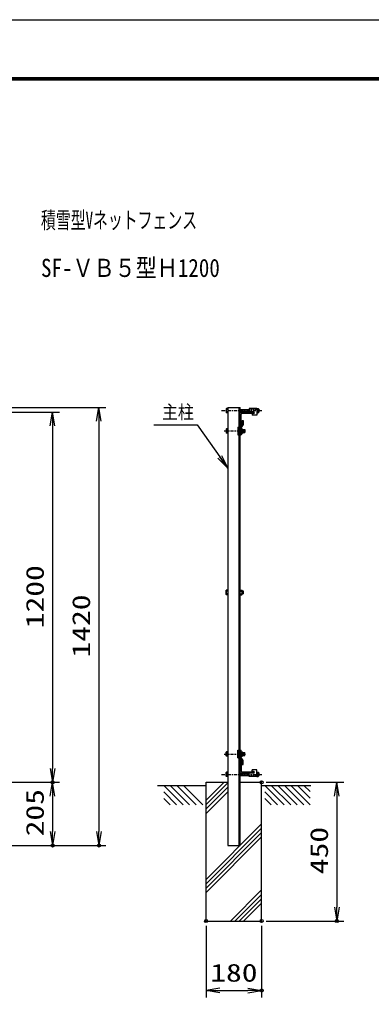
# Model space of a CAD drawing. Units: millimetres, scale not verified. Extents: x -4455 to 4455, y -3150 to 3150.
# Drawn here: x -711 to 429, y -54 to 3150 of the extents above; entities that cross this region are included whole.
import ezdxf
from ezdxf.enums import TextEntityAlignment as Align

# ---------------------------------------------------------------- set-up
doc = ezdxf.new("R2010")
doc.units = ezdxf.units.MM
doc.header["$LTSCALE"] = 20
doc.header["$PDMODE"] = 32
doc.header["$PDSIZE"] = 10
doc.linetypes.add('USER2', pattern=[1.01, 0.5, -0.25, 0.01, -0.25])
doc.linetypes.add('USER4', pattern=[0.375, 0.25, -0.125])
for name, color, linetype, lineweight in [('0-0_1', 7, 'Continuous', 25), ('0-1_2', 7, 'Continuous', 25), ('0-2_0', 7, 'Continuous', 25), ('0-5_EXTCNT-LMEC0', 4, 'Continuous', 25), ('0-6_WAKU', 7, 'Continuous', 25)]:
    doc.layers.add(name, color=color, linetype=linetype, lineweight=lineweight)
doc.layers.add('0-3_10', color=4, linetype='Continuous')
doc.layers.add('0-4_DEFPOINTS', color=7, linetype='Continuous')
doc.styles.add('ＭＳ ゴシック', font='')
doc.styles.get('ＭＳ ゴシック').set_extended_font_data('MS Gothic')

# ---------------------------------------------------------------- blocks, each defined once
blk = doc.blocks.new('_Open')
at = {"layer": '0-2_0', "color": 2}
blk.add_line((-20, 3.333), (0, 0), dxfattribs=at)
blk.add_lwpolyline([(-20, -3.333), (0, 0), (-20, 0)], dxfattribs=at)

msp = doc.modelspace()

# ---------------------------------------------------------------- linework, layer by layer
at = {"layer": '0-0_1'}
for p, q in [((-36.55, 1893.55), (-36.54, 473.55)), ((-36.55, 1893.55), (3.45, 1893.55)), ((-0.05, 473.55), (-0.05, 1893.55)), ((3.45, 473.55), (3.45, 1893.55)), ((-3.35, 1829.05), (-0.05, 1829.05)), ((-3.35, 1829.05), (-3.35, 1805.05)), ((10.45, 1839.55), (3.45, 1829.05)), ((3.45, 1829.05), (3.45, 1805.05)), ((13.65, 1838.58), (6.65, 1828.08)), ((6.65, 1828.08), (6.65, 1805.05)), ((10.45, 1850.55), (10.45, 1839.55)), ((10.45, 1850.55), (13.65, 1850.55)), ((13.65, 1850.55), (13.65, 1838.58)), ((-3.35, 1805.05), (-0.05, 1805.05)), ((3.45, 1805.05), (6.65, 1805.05)), ((11.74, 1821.85), (18.34, 1821.85)), ((11.74, 1812.25), (18.34, 1812.25)), ((18.34, 1821.85), (18.34, 1812.25)), ((-3.35, 782.06), (-0.05, 782.06)), ((-3.35, 758.06), (-3.35, 782.06)), ((3.45, 782.06), (6.65, 782.06)), ((3.45, 758.06), (3.45, 782.06)), ((6.65, 759.03), (6.65, 782.06)), ((11.74, 774.86), (18.34, 774.86)), ((18.34, 765.26), (18.34, 774.86)), ((-3.35, 758.06), (-0.05, 758.06)), ((10.45, 747.56), (3.45, 758.06)), ((13.65, 748.53), (6.65, 759.03)), ((10.45, 736.56), (10.45, 747.56)), ((11.74, 765.26), (18.34, 765.26)), ((13.65, 736.56), (13.65, 748.53)), ((10.45, 736.56), (13.65, 736.56)), ((-106.75, 678.55), (-36.55, 678.55)), ((-106.75, 228.55), (-106.75, 678.55)), ((3.45, 678.55), (73.25, 678.55)), ((73.25, 228.55), (73.25, 678.55)), ((-264.26, 668.55), (-106.75, 668.55)), ((73.25, 668.55), (233.46, 668.55)), ((-36.54, 473.55), (3.45, 473.55)), ((-106.75, 228.55), (73.25, 228.55))]:
    msp.add_line(p, q, dxfattribs=at)
at = {"layer": '0-0_1', "color": 4, "linetype": 'USER2'}
for p, q in [((-56.55, 1883.05), (74.21, 1883.05)), ((-47.88, 1817.05), (21.19, 1817.05)), ((-47.88, 770.06), (21.19, 770.06)), ((-56.55, 704.06), (74.21, 704.06))]:
    msp.add_line(p, q, dxfattribs=at)
at = {"layer": '0-0_1', "color": 4}
for p, q in [((11.74, 1820.89), (18.34, 1820.89)), ((11.74, 1813.21), (18.34, 1813.21)), ((11.74, 773.9), (18.34, 773.9)), ((11.74, 766.22), (18.34, 766.22)), ((-48.39, 678.55), (-106.75, 620.2)), ((-36.55, 676.26), (-106.75, 606.05)), ((-244.26, 668.55), (-181.39, 605.68)), ((-244.26, 647.34), (-202.61, 605.68)), ((-223.05, 668.55), (-160.18, 605.68)), ((-201.84, 668.55), (-138.97, 605.68)), ((-180.63, 668.55), (-117.75, 605.68)), ((-36.55, 662.11), (-106.75, 591.91)), ((-36.55, 647.97), (-106.75, 577.77)), ((83.45, 668.55), (146.33, 605.68)), ((83.45, 647.34), (125.11, 605.68)), ((104.67, 668.55), (167.54, 605.68)), ((125.88, 668.55), (188.75, 605.68)), ((147.09, 668.55), (209.96, 605.68)), ((168.31, 668.55), (231.18, 605.68)), ((189.52, 668.55), (231.18, 626.89)), ((210.73, 668.55), (231.18, 648.11)), ((-244.26, 626.13), (-223.82, 605.68)), ((83.45, 626.13), (103.9, 605.68)), ((-106.75, 363.69), (73.25, 543.69)), ((-106.75, 349.55), (73.25, 529.55)), ((-106.75, 335.41), (73.25, 515.41)), ((-106.75, 321.27), (73.25, 501.27)), ((-27.53, 228.55), (73.25, 329.34)), ((-13.38, 228.55), (73.25, 315.19)), ((0.76, 228.55), (73.25, 301.05)), ((14.9, 228.55), (73.25, 286.91))]:
    msp.add_line(p, q, dxfattribs=at)
at = {"layer": '0-0_1'}
for centre, start, end in [((59.99, 1882.93), 294.0287, 66.50071), ((59.99, 704.18), 293.49929, 65.9713)]:
    msp.add_arc(centre, 6.88, start, end, dxfattribs=at)
at = {"layer": '0-1_2'}
for p, q in [((-41.63, 1889.35), (-41.07, 1890.33)), ((-36.55, 1890.33), (-41.07, 1890.33)), ((-36.55, 1890.33), (-36.55, 1875.8)), ((57.67, 1890.28), (62.17, 1890.28)), ((57.67, 1890.28), (57.67, 1875.82)), ((62.73, 1889.31), (62.17, 1890.28)), ((-41.63, 1889.35), (-41.63, 1876.77)), ((-41.63, 1876.77), (-41.07, 1875.8)), ((-36.55, 1886.69), (-41.07, 1886.69)), ((-36.55, 1879.43), (-41.07, 1879.43)), ((-36.55, 1875.8), (-41.07, 1875.8)), ((3.45, 1886.71), (32.67, 1886.71)), ((3.45, 1879.48), (32.67, 1879.48)), ((57.67, 1886.67), (62.22, 1886.67)), ((57.67, 1886.67), (57.67, 1879.43)), ((57.67, 1879.43), (62.17, 1879.43)), ((57.67, 1875.82), (62.17, 1875.82)), ((62.73, 1876.79), (62.17, 1875.82)), ((62.73, 1889.31), (62.73, 1876.79)), ((-41.63, 1823.35), (-41.07, 1824.33)), ((-41.63, 1823.35), (-41.63, 1810.77)), ((-41.63, 1810.77), (-41.07, 1809.8)), ((-36.55, 1824.33), (-41.07, 1824.33)), ((-36.55, 1820.69), (-41.07, 1820.69)), ((-36.55, 1813.43), (-41.07, 1813.43)), ((-36.55, 1809.8), (-41.07, 1809.8)), ((-36.55, 1824.33), (-36.55, 1809.8)), ((6.65, 1823.83), (11.18, 1823.83)), ((6.65, 1823.83), (6.65, 1809.3)), ((6.65, 1820.2), (11.18, 1820.2)), ((6.65, 1812.93), (11.18, 1812.93)), ((6.65, 1809.3), (11.18, 1809.3)), ((11.74, 1822.86), (11.18, 1823.83)), ((11.74, 1810.28), (11.18, 1809.3)), ((11.74, 1822.86), (11.74, 1810.28)), ((-42.14, 1300.48), (-41.53, 1301.55)), ((-42.14, 1286.62), (-42.14, 1300.48)), ((-42.14, 1286.62), (-41.53, 1285.55)), ((-36.54, 1301.55), (-41.53, 1301.55)), ((-36.54, 1297.55), (-41.53, 1297.55)), ((-36.54, 1285.55), (-41.53, 1285.55)), ((-36.54, 1289.55), (-41.52, 1289.55)), ((3.46, 1301.55), (9.24, 1301.55)), ((3.46, 1297.55), (9.24, 1297.55)), ((3.46, 1289.55), (9.24, 1289.55)), ((3.46, 1285.55), (9.24, 1285.55)), ((9.86, 1286.62), (9.24, 1285.55)), ((14.93, 1297.55), (9.86, 1297.55)), ((14.93, 1289.55), (9.86, 1289.55)), ((14.93, 1289.55), (14.93, 1297.55)), ((-41.63, 776.35), (-41.07, 777.33)), ((-41.63, 763.77), (-41.63, 776.35)), ((-36.55, 777.33), (-41.07, 777.33)), ((-36.55, 773.69), (-41.07, 773.69)), ((-36.55, 762.8), (-36.55, 777.33)), ((6.65, 762.8), (6.65, 777.33)), ((6.65, 777.33), (11.18, 777.33)), ((6.65, 773.7), (11.18, 773.7)), ((11.74, 776.35), (11.18, 777.33)), ((11.74, 763.77), (11.74, 776.35)), ((-41.63, 763.77), (-41.07, 762.8)), ((-36.55, 766.43), (-41.07, 766.43)), ((-36.55, 762.8), (-41.07, 762.8)), ((6.65, 766.43), (11.18, 766.43)), ((6.65, 762.8), (11.18, 762.8)), ((11.74, 763.77), (11.18, 762.8)), ((-41.63, 710.34), (-41.07, 711.31)), ((-41.63, 697.76), (-41.63, 710.34)), ((-36.55, 711.31), (-41.07, 711.31)), ((-36.55, 707.68), (-41.07, 707.68)), ((-36.55, 696.79), (-36.55, 711.31)), ((3.45, 707.64), (32.67, 707.64)), ((57.67, 696.83), (57.67, 711.3)), ((57.67, 711.3), (62.17, 711.3)), ((57.67, 700.45), (57.67, 707.68)), ((57.67, 707.68), (62.17, 707.68)), ((62.73, 710.33), (62.17, 711.3)), ((62.73, 697.8), (62.73, 710.33)), ((-41.63, 697.76), (-41.07, 696.79)), ((-36.55, 700.42), (-41.07, 700.42)), ((-36.55, 696.79), (-41.07, 696.79)), ((3.45, 700.4), (32.67, 700.41)), ((57.67, 700.45), (62.22, 700.45)), ((57.67, 696.83), (62.17, 696.83)), ((62.73, 697.8), (62.17, 696.83))]:
    msp.add_line(p, q, dxfattribs=at)
at = {"layer": '0-1_2', "color": 4}
for p, q in [((3.45, 1885.99), (32.67, 1885.99)), ((3.45, 1880.2), (32.67, 1880.2)), ((3.45, 706.92), (32.67, 706.91)), ((3.45, 701.13), (32.67, 701.13))]:
    msp.add_line(p, q, dxfattribs=at)
at = {"layer": '0-1_2'}
msp.add_lwpolyline([(9.86, 1286.62), (9.86, 1300.48), (9.24, 1301.55)], dxfattribs=at)
for centre, radius, start, end in [((-29.65, 1883.06), 11.98, 162.34599, 197.64446), ((-35.06, 1876.77), 6.57, 156.11459, 180.00005), ((-35.06, 1889.35), 6.57, 180.00005, 203.88695), ((49.69, 1883.16), 13.02, 343.38898, 15.69304), ((56.19, 1876.79), 6.54, 0.00012, 23.96517), ((56.19, 1889.31), 6.57, 336.37143, 0.00012), ((-29.65, 1817.06), 11.98, 162.34599, 197.64446), ((-35.06, 1810.77), 6.57, 156.11459, 180.00005), ((-35.06, 1823.35), 6.57, 180.00005, 203.88695), ((5.17, 1822.86), 6.57, 336.11305, 359.99995), ((-0.24, 1816.57), 11.98, 342.35554, 17.65401), ((5.17, 1810.28), 6.57, 359.99995, 23.88541), ((-34.91, 1300.48), 7.23, 179.99992, 203.88486), ((-28.95, 1293.55), 13.19, 162.35463, 197.65355), ((-34.91, 1286.62), 7.23, 156.1122, 179.99992), ((2.62, 1300.48), 7.23, 336.12625, 0), ((-3.4, 1293.56), 13.25, 342.41266, 17.55417), ((2.62, 1286.62), 7.23, 0, 23.88957), ((-35.06, 776.35), 6.57, 179.99995, 203.88541), ((-29.65, 770.06), 11.98, 162.35554, 197.65401), ((5.17, 776.35), 6.57, 336.11459, 0.00005), ((-0.24, 770.06), 11.98, 342.34599, 17.64446), ((-35.06, 763.77), 6.57, 156.11305, 179.99995), ((5.17, 763.77), 6.57, 0.00005, 23.88695), ((-35.06, 710.34), 6.57, 179.99995, 203.88541), ((-29.65, 704.05), 11.98, 162.35554, 197.65401), ((49.69, 703.95), 13.02, 344.30696, 16.61102), ((56.19, 710.33), 6.54, 336.03483, 359.99988), ((-35.06, 697.76), 6.57, 156.11305, 179.99995), ((56.19, 697.8), 6.57, 359.99988, 23.62857)]:
    msp.add_arc(centre, radius, start, end, dxfattribs=at)
at = {"layer": '0-2_0', "color": 1}
for p, q in [((-1484.62, 1893.55), (-432.12, 1893.55)), ((-1084.62, 1878.55), (-582.12, 1878.55)), ((-1461.12, 678.55), (-582.12, 678.55)), ((-1451.42, 678.55), (-582.12, 678.55)), ((88.25, 678.55), (339.82, 678.55)), ((-1532.12, 473.55), (-582.12, 473.55)), ((-1502.12, 473.55), (-432.12, 473.55)), ((88.25, 228.55), (339.82, 228.55))]:
    msp.add_line(p, q, dxfattribs=at)
at = {"layer": '0-2_0'}
for p, q in [((57.67, 1890.35), (32.67, 1890.35)), ((32.67, 1890.35), (32.67, 1878.95)), ((57.67, 1890.35), (57.67, 1868.75)), ((3.45, 1878.55), (48.45, 1878.55)), ((3.45, 1828.25), (3.45, 1873.25)), ((7.45, 1836.55), (7.45, 1871.55)), ((10.45, 1874.55), (45.45, 1874.55)), ((47.07, 1878.95), (32.67, 1878.95)), ((42.67, 1873.75), (42.67, 1868.75)), ((47.07, 1873.75), (42.67, 1873.75)), ((57.67, 1868.75), (42.67, 1868.75)), ((48.45, 1878.55), (48.45, 1877.55)), ((4.45, 1833.55), (3.45, 1833.55)), ((3.45, 758.86), (3.45, 713.86)), ((4.45, 753.56), (3.45, 753.56)), ((7.45, 750.56), (7.45, 715.56)), ((3.45, 708.56), (48.45, 708.56)), ((10.45, 712.56), (45.45, 712.56)), ((32.67, 696.76), (32.67, 708.16)), ((47.07, 708.16), (32.67, 708.16)), ((42.67, 713.36), (42.67, 718.36)), ((57.67, 718.36), (42.67, 718.36)), ((47.07, 713.36), (42.67, 713.36)), ((48.45, 708.56), (48.45, 709.56)), ((57.67, 696.76), (57.67, 718.36)), ((57.67, 696.76), (32.67, 696.76))]:
    msp.add_line(p, q, dxfattribs=at)
at = {"layer": '0-2_0', "linetype": 'USER4'}
for p, q in [((57.67, 1887.15), (32.67, 1887.15)), ((57.67, 699.96), (32.67, 699.96))]:
    msp.add_line(p, q, dxfattribs=at)
at = {"layer": '0-2_0', "color": 2}
for p, q in [((-604.62, 1833.55), (-604.62, 723.55)), ((-454.62, 1848.55), (-454.62, 518.55)), ((-604.62, 633.55), (-604.62, 518.55)), ((317.32, 633.55), (317.32, 273.55))]:
    msp.add_line(p, q, dxfattribs=at)
at = {"layer": '0-2_0'}
for centre, radius, start, end in [((10.45, 1871.55), 3, 90, 180), ((45.45, 1877.55), 3, 270, 360), ((47.07, 1876.35), 2.6, 270, 90), ((4.45, 1836.55), 3, 270, 0), ((4.45, 750.56), 3, 0, 90), ((10.45, 715.56), 3, 180, 270), ((45.45, 709.56), 3, 0, 90), ((47.07, 710.76), 2.6, 270, 90)]:
    msp.add_arc(centre, radius, start, end, dxfattribs=at)
at = {"layer": '0-4_DEFPOINTS'}
for p in [(-604.62, 678.55), (73.25, 678.55), (-604.62, 473.55), (-454.62, 473.55), (-106.75, 228.55), (73.25, 228.55), (317.32, 228.55), (73.25, 3.55)]:
    msp.add_point(p, dxfattribs=at)
at = {"layer": '0-5_EXTCNT-LMEC0', "color": 1}
for p, q in [((-106.75, 213.55), (-106.75, -18.95)), ((73.25, 213.55), (73.25, -18.95))]:
    msp.add_line(p, q, dxfattribs=at)
at = {"layer": '0-5_EXTCNT-LMEC0', "color": 2}
msp.add_line((-61.75, 3.55), (28.25, 3.55), dxfattribs=at)
at = {"layer": '0-5_EXTCNT-LMEC0'}
msp.add_lwpolyline([(-276.86, 1837.34), (-136.21, 1837.34), (-38.28, 1699.26)], dxfattribs=at)
at = {"layer": '0-6_WAKU', "color": 3}
msp.add_lwpolyline([(-4454.94, 3149.85), (4455.06, 3149.85), (4455.06, -3150.15), (-4454.94, -3150.15)], close=True, dxfattribs=at)
at = {"layer": '0-6_WAKU'}
for points in [[(-4154.94, 2962.35), (4155.06, 2962.35), (4155.06, -2962.65), (-4154.94, -2962.65)], [(-4153.07, 2960.48), (4153.18, 2960.48), (4153.18, -2960.77), (-4153.07, -2960.77)], [(-4151.19, 2958.6), (4151.31, 2958.6), (4151.31, -2958.9), (-4151.19, -2958.9)], [(-4149.32, 2956.73), (4149.43, 2956.73), (4149.43, -2957.02), (-4149.32, -2957.02)], [(-4147.44, 2954.85), (4147.56, 2954.85), (4147.56, -2955.15), (-4147.44, -2955.15)]]:
    msp.add_lwpolyline(points, close=True, dxfattribs=at)

# ---------------------------------------------------------------- block references
at = {"layer": '0-2_0', "xscale": 2.25, "yscale": 2.25}
for p, rotation in [((-454.62, 1893.55), 90), ((-604.62, 1878.55), 90), ((-604.62, 678.55), 270), ((-604.62, 678.55), 90), ((317.32, 678.55), 90), ((-604.62, 473.55), 270), ((-454.62, 473.55), 270), ((317.32, 228.55), 270)]:
    msp.add_blockref('_Open', p, dxfattribs=dict(at, rotation=rotation))
at = {"layer": '0-5_EXTCNT-LMEC0', "xscale": 2.25, "yscale": 2.25}
for p, rotation in [((-36.55, 1696.81), 305.34494), ((-106.75, 3.55), 180)]:
    msp.add_blockref('_Open', p, dxfattribs=dict(at, rotation=rotation))
msp.add_blockref('_Open', (73.25, 3.55), dxfattribs=at)

# ---------------------------------------------------------------- texts
at = {"layer": '0-0_1', "color": 4, "style": 'ＭＳ ゴシック', "width": 0.85}
msp.add_text('主柱', height=44.36, dxfattribs=at).set_placement((-249.77, 1842.86), align=Align.BOTTOM_LEFT)
at = {"layer": '0-2_0', "color": 3, "style": 'ＭＳ ゴシック', "width": 1.3}
for s, p in [('1200', (-616.01, 1177.77)), ('1420', (-466.01, 1082.77)), ('205', (-616.01, 503.2)), ('450', (305.92, 380.7))]:
    msp.add_text(s, height=57.77, rotation=90, dxfattribs=at).set_placement(p, align=Align.BOTTOM_LEFT)
at = {"layer": '0-3_10', "style": 'ＭＳ ゴシック'}
for s, height, width, p in [('積雪型Vネットフェンス', 54.4, 0.65, (-642.37, 2456.91)), ('SF-ＶＢ５型Ｈ1200', 58.93, 0.85, (-642.37, 2298.53))]:
    msp.add_text(s, height=height, dxfattribs=dict(at, width=width)).set_placement(p, align=Align.BOTTOM_LEFT)
at = {"layer": '0-5_EXTCNT-LMEC0', "color": 3, "style": 'ＭＳ ゴシック', "width": 1.3}
msp.add_text('180', height=57.77, dxfattribs=at).set_placement((-93.25, 14.95), align=Align.BOTTOM_LEFT)

doc.saveas('drawing.dxf')
